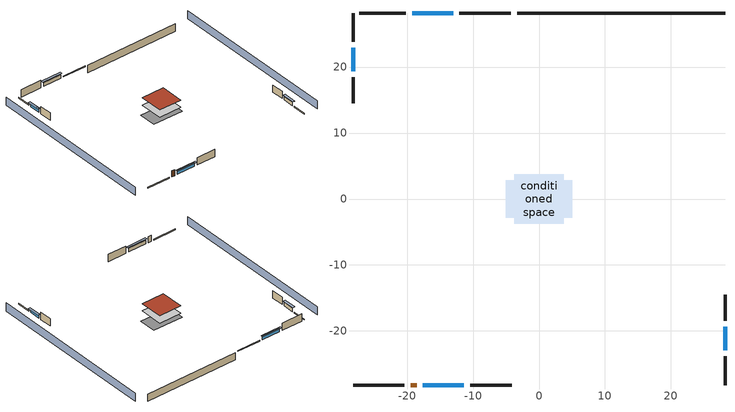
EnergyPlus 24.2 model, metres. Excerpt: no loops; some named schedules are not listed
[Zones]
conditioned space
 floor adiabatic (AdiabaticFloorConstruction): -3.78,-3.78 -3.78,3.78 3.78,3.78 3.78,-3.78 z0.3
 floor foundation (Slab1 construction): -5.06,-2.82 -5.06,2.82 5.06,2.82 5.06,-2.82 z-2.13
 wall outside (RimJoist1 construction): -4.26,28.18 -12.07,28.18 z0.3:0.61
 wall outside (RimJoist2 construction): 28.18,-28.18 28.18,-23.85 z0.3:0.61
 wall outside (RimJoist3 construction): -28.18,-28.18 -20.38,-28.18 z0.3:0.61
 wall outside (RimJoist4 construction): -28.18,28.18 -28.18,23.85 z0.3:0.61
 wall outside (AdiabaticWallConstruction 1): -19.45,-28.18 -18.54,-28.18 z0.3:2.34
 wall outside (AdiabaticWallConstruction): -12.99,28.18 -19.23,28.18 / -17.61,-28.18 -11.37,-28.18 z0.3:1.49; 28.18,-22.93 28.18,-19.37 / -28.18,22.93 -28.18,19.37 z0.3:1.46
 wall outside (Wall1 construction): -20.16,28.18 -27.25,28.18 z0.3:2.74
 wall outside (Wall2 construction): 28.18,-18.44 28.18,-14.5 z0.3:2.74
 wall outside (Wall3 construction): -10.44,-28.18 -4.11,-28.18 z0.3:2.74
 wall outside (Wall4 construction): -28.18,18.44 -28.18,14.5 z0.3:2.74
 wall foundation (FoundationWall1 construction): 28.18,28.18 -3.33,28.18 z-2.13:0.3
 window (WindowConstruction): -12.99,28.18 -19.23,28.18 z0.3:1.49
 window (WindowConstruction 1): 28.18,-22.93 28.18,-19.37 z0.3:1.46
 window (WindowConstruction 2): -17.61,-28.18 -11.37,-28.18 z0.3:1.49
 window (WindowConstruction 3): -28.18,22.93 -28.18,19.37 z0.3:1.46
 door (Door): -19.45,-28.18 -18.54,-28.18 z0.3:2.34
 ceiling adiabatic (AdiabaticFloorConstruction): 3.78,-3.78 3.78,3.78 -3.78,3.78 -3.78,-3.78 z0.3
 roof outside (Roof1 construction): -3.78,3.78 -3.78,-3.78 3.78,-3.78 3.78,3.78 z2.74
shading: -32.76,28.18 -32.76,-28.18 / 32.76,-28.18 32.76,28.18 z0:2.74; -19.54,28.18 -12.69,28.18 -12.69,28.79 -19.54,28.79 z1.8; 28.18,-19.07 28.18,-23.23 28.79,-23.23 28.79,-19.07 z1.77; -11.07,-28.18 -17.91,-28.18 -17.91,-28.79 -11.07,-28.79 z1.8; -28.18,19.07 -28.18,23.23 -28.79,23.23 -28.79,19.07 z1.77
[Building]
Building 1: Terrain=Suburbs
[Site:Location]
Portland Intl Arpt_OR: Latitude {deg}=45.59; Longitude {deg}=-122.6; Time Zone {hr}=-8; Elevation {m}=33; Keep Site Location Information=Yes
[Site:GroundTemperature:Shallow]
10.2558, 8.96328, 8.85977, 9.47314, 11.9355, 14.3863, 16.5111, 17.8571, 17.9714, 16.8767, 14.8061, 12.4304
[Site:WaterMainsTemperature]
Calculation Method=Schedule; Temperature Schedule=mains temperature schedule
[Material] Roughness=Rough; Thermal Absorptance=0.9
Name | Thickness {m} | Conductivity {W/m-K} | Density {kg/m3} | Specific Heat {J/kg-K} | Solar Absorptance | Visible Absorptance
asphalt or fiberglass shingles | 0.00635 | 0.162714 | 1121.4 | 1465.45 | 0.85 | 0.85
concrete 4.0 in. | 0.1016 | 1.803125 | 2242.8 | 837.4 | 0.7 | 0.7
concrete 8.0 in. | 0.2032 | 1.803125 | 2242.8 | 837.4 | 0.7 | 0.7
door material | 0.04445 | 0.0612267 | 512.64 | 1214.23 | 0.7 | 0.7
floor covering | 0.0127 | 0.0450781 | 54.468 | 1339.84 | 0.9 | 0.9
floor covering 1 | 0.0127 | 0.0433444 | 54.468 | 1339.84 | 0.6 | 0.6
floor rigid ins; wall rigid ins | 0.512978 | 0.029427 | 32.04 | 1214.23 | 0.7 | 0.7
floor stud and cavity | 0.1397 | 1.75129 | 37.0049 | 1207.88 | 0.7 | 0.7
furniture material conditioned space 1 | 0.1524 | 0.115458 | 640.8 | 1214.23 | 0.6 | 0.6
gypsum board | 0.0127 | 0.160291 | 801 | 837.4 | 0.6 | 0.6
gypsum board 1 | 0.0127 | 0.160291 | 801 | 837.4 | 0.7 | 0.7
osb sheathing 0.5 in. | 0.0127 | 0.115458 | 512.64 | 1214.23 | 0.7 | 0.7
osb sheathing 0.75 in. | 0.01905 | 0.115458 | 512.64 | 1214.23 | 0.7 | 0.7
rim joist stud and cavity | 0.0508 | 0.178688 | 50.32683 | 1063.81 | 0.6 | 0.6
roof stud and cavity | 0.2032 | 0.151258 | 78.34581 | 1123.46 | 0.7 | 0.7
wall stud and cavity | 0.1397 | 0.550994 | 139.0536 | 1170.24 | 0.7 | 0.7
wall stud and cavity 1 | 0.0889 | 0.380278 | 52.3479 | 1209.89 | 0.7 | 0.7
wall stud and cavity 2 | 0.0889 | 0.391764 | 83.0341 | 1211.67 | 0.7 | 0.7
wood siding | 0.0254 | 0.102417 | 544.68 | 1172.36 | 0.85 | 0.85
wood siding 1; wood siding 2 | 0.0254 | 0.102417 | 544.68 | 1172.36 | 0.7 | 0.7
[WindowMaterial:SimpleGlazingSystem]
WindowMaterial: U-Factor {W/m2-K}=2.15764; Solar Heat Gain Coefficient=0.44
[Construction]
AdiabaticFloorConstruction: floor stud and cavity, floor rigid ins, osb sheathing 0.75 in., floor covering 1
AdiabaticWallConstruction: wood siding 1, wall rigid ins, wall stud and cavity 1, gypsum board
AdiabaticWallConstruction 1: wood siding 2, wall rigid ins, wall stud and cavity 1, gypsum board
Door: door material
FoundationWall1 construction: concrete 8.0 in., gypsum board 1
furniture construction conditioned space 1: furniture material conditioned space 1
PartitionWallConstruction: gypsum board, wall stud and cavity 2, gypsum board
RimJoist1 construction; RimJoist2 construction; RimJoist3 construction; RimJoist4 construction: wood siding, rim joist stud and cavity
Roof1 construction: asphalt or fiberglass shingles, osb sheathing 0.75 in., roof stud and cavity, gypsum board
Slab1 construction: concrete 4.0 in., floor covering
Wall1 construction; Wall2 construction; Wall3 construction; Wall4 construction: wood siding, osb sheathing 0.5 in., wall stud and cavity, gypsum board
WindowConstruction; WindowConstruction 1; WindowConstruction 2; WindowConstruction 3: WindowMaterial
[Zone]
conditioned space: Multiplier=1; Volume {m3}=278.185; Part of Total Floor Area=Yes
[Space]
conditioned space 1: Zone=conditioned space; Volume {m3}=278.185
[SurfaceProperty:ExposedFoundationPerimeter]
Slab1: Exposed Perimeter Calculation Method=TotalExposedPerimeter; Total Exposed Perimeter {m}=31.51632
[SurfaceProperty:IncidentSolarMultiplier] Incident Solar Multiplier=1; Incident Solar Multiplier Schedule=trans schedule winter=0.85 summer=0.7
Window1; Window2; Window3; Window4
[InternalMass] Zone or ZoneList=conditioned space; Space or SpaceList=conditioned space 1
Name | Construction | Surface Area {m2}
furniture mass conditioned space 1 | furniture construction conditioned space 1 | 45.63397
partition wall mass | PartitionWallConstruction | 114.085
[Lights]
interior lighting: Zone or ZoneList or Space or SpaceList=conditioned space 1; Schedule=lighting_interior; Design Level Calculation Method=LightingLevel; Lighting Level {W}=251.825; Return Air Fraction=0; Fraction Radiant=0.6; Fraction Visible=0.2; Fraction Replaceable=1
[People]
occupants: Zone or ZoneList or Space or SpaceList=conditioned space 1; Number of People Schedule=occupants; Number of People Calculation Method=People; Number of People=4; Fraction Radiant=0.314171; Sensible Heat Fraction=0.56303; Activity Level Schedule=occupants activity schedule; Carbon Dioxide Generation Rate {m3/s-W}=0; Enable ASHRAE 55 Comfort Warnings=No; Mean Radiant Temperature Calculation Type=EnclosureAveraged
[ElectricEquipment] Zone or ZoneList or Space or SpaceList=conditioned space 1; Design Level Calculation Method=EquipmentLevel
Name | Schedule | Design Level {W} | Fraction Latent | Fraction Radiant | Fraction Lost
ceiling fan | ceiling_fan | 17.7858 | 0 | 0.558 | 0
clothes dryer | clothes_dryer | 3469.08 | 0.015 | 0.081 | 0.85
clothes washer | clothes_washer | 603.716 | 0.03 | 0.162 | 0.7
cooking range | cooking_range | 88.2035 | 0.16 | 0.384 | 0.2
dishwasher | dishwasher | 750.757 | 0.3 | 0.18 | 0.4
fridge | fridge schedule | 51.9007 | 0 | 0.6 | 0
fridge 1 | fridge schedule 1 | 73.0959 | 0 | 0.6 | 0
mech vent bath fan 0 | mech vent bath fan 0 schedule | 30 | 0 | 0 | 1
mech vent house fan | mech vent house fan schedule | 0 | 0 | 0 | 1
mech vent house fan cfis | mech vent house fan cfis schedule | 0 | 0 | 0 | 0
mech vent range fan 0 | mech vent range fan 0 schedule | 30 | 0 | 0 | 1
misc permanent spa pump | misc permanent spa pump schedule | 471.873 | 0 | 0 | 1
misc plug loads | plug_loads_other | 757.517 | 0.021 | 0.558 | 0.049
misc tv | plug_loads_tv | 995.288 | 0 | 0.6 | 0
whole house fan | Always On Discrete | 0 | 0 | 0 | 1
[OtherEquipment] Zone or ZoneList or Space or SpaceList=conditioned space 1; Design Level Calculation Method=EquipmentLevel
Name | Fuel Type | Schedule | Design Level {W} | Fraction Latent | Fraction Radiant | Fraction Lost
clothes dryer 1 | Electricity | clothes_dryer | 0 | 0.015 | 0.081 | 0.85
cooking range 1 | NaturalGas | cooking_range | 2584.99 | 0.16 | 0.384 | 0.2
general water use latent | None | general water use schedule | 81.0615 | 1 | 0 | 0
general water use sensible | None | general water use schedule | -79.8895 | 0 | 0.6 | 0
mech vent house fan latent load; water heater lat | None | Always On Discrete | 0 | 1 | 0 | 0
mech vent house fan sensible load; water heater sens | None | Always On Discrete | 0 | 0 | 0 | 0
misc permanent spa heater | NaturalGas | misc permanent spa heater schedule | 1024.57 | 0 | 0 | 1
water heater energy adjustment1 | Electricity | Always On Discrete | 0.01 | 0 | 0 | 1
[ZoneInfiltration:DesignFlowRate] Zone or ZoneList or Space or SpaceList=conditioned space 1; Schedule=Always On Discrete; Design Flow Rate Calculation Method=Flow/Zone; Design Flow Rate {m3/s}=0
infil flow; natural vent flow; whole house fan flow
[AvailabilityManager:Scheduled]
furnace airloop Availability Manager: Schedule=Always On Discrete
[WaterUse:Equipment]
dishwasher: Peak Flow Rate {m3/s}=5.15644e-06; Flow Rate Fraction Schedule=hot_water_dishwasher
[Foundation:Kiva]
Foundation Kiva 1: Initial Indoor Air Temperature {C}=22.2222; Wall Height Above Grade {m}=0.3048; Wall Depth Below Slab {m}=0.2032
[Foundation:Kiva:Settings]
Soil Conductivity {W/m-K}=1.3848; Soil Density {kg/m3}=1842.3; Soil Specific Heat {J/kg-K}=418.7; Ground Solar Absorptivity=0.9; Ground Thermal Absorptivity=0.9; Ground Surface Roughness {m}=0.03; Far-Field Width {m}=40; Deep-Ground Boundary Condition=ZeroFlux; Deep-Ground Depth {m}=40; Minimum Cell Dimension {m}=0.2; Maximum Cell Growth Coefficient=3; Simulation Timestep=Timestep
[Exterior:Lights]
exterior lighting: Schedule=exterior lighting schedule; Design Level {W}=9.28603
[EnergyManagementSystem:GlobalVariable]
furnace_airloop_Fan_RTF
infil_program_Qfan
infil_program_Qinf
natural_vent_program_Qnv
natural_vent_program_Qwhf
[EnergyManagementSystem:Sensor]
Name | Output:Variable or Output:Meter Index Key | Output:Variable or Output:Meter
airflow_gain | infil flow | Infiltration Sensible Heat Gain Energy
airflow_gain_1 | natural vent flow | Infiltration Sensible Heat Gain Energy
airflow_gain_2 | whole house fan flow | Infiltration Sensible Heat Gain Energy
airflow_loss | infil flow | Infiltration Sensible Heat Loss Energy
airflow_loss_1 | natural vent flow | Infiltration Sensible Heat Loss Energy
airflow_loss_2 | whole house fan flow | Infiltration Sensible Heat Loss Energy
clg_load_cond |  | Cooling:EnergyTransfer:Zone:CONDITIONED SPACE
clg_sp_s; clg_sp_s_1 | cooling setpoint | Schedule Value
clothes_dryer_exhaust_0_sch_s | clothes_dryer | Schedule Value
cool_season | cooling season schedule | Schedule Value
htg_load_cond |  | Heating:EnergyTransfer:Zone:CONDITIONED SPACE
htg_sp_s; htg_sp_s_1 | heating setpoint | Schedule Value
ig_ee_conv | ceiling fan | Electric Equipment Convective Heating Energy
ig_ee_conv_1 | clothes dryer | Electric Equipment Convective Heating Energy
ig_ee_conv_10 | whole house fan | Electric Equipment Convective Heating Energy
ig_ee_conv_3 | cooking range | Electric Equipment Convective Heating Energy
ig_ee_conv_4 | dishwasher | Electric Equipment Convective Heating Energy
ig_ee_conv_5 | fridge | Electric Equipment Convective Heating Energy
ig_ee_conv_6 | fridge 1 | Electric Equipment Convective Heating Energy
ig_ee_conv_7 | misc permanent spa pump | Electric Equipment Convective Heating Energy
ig_ee_conv_8 | misc plug loads | Electric Equipment Convective Heating Energy
ig_ee_conv_9 | misc tv | Electric Equipment Convective Heating Energy
ig_ee_rad | ceiling fan | Electric Equipment Radiant Heating Energy
ig_ee_rad_1 | clothes dryer | Electric Equipment Radiant Heating Energy
ig_ee_rad_10 | whole house fan | Electric Equipment Radiant Heating Energy
ig_ee_rad_3 | cooking range | Electric Equipment Radiant Heating Energy
ig_ee_rad_4 | dishwasher | Electric Equipment Radiant Heating Energy
ig_ee_rad_5 | fridge | Electric Equipment Radiant Heating Energy
ig_ee_rad_6 | fridge 1 | Electric Equipment Radiant Heating Energy
ig_ee_rad_7 | misc permanent spa pump | Electric Equipment Radiant Heating Energy
ig_ee_rad_8 | misc plug loads | Electric Equipment Radiant Heating Energy
ig_ee_rad_9 | misc tv | Electric Equipment Radiant Heating Energy
ig_lgt_conv | interior lighting | Lights Convective Heating Energy
ig_lgt_rad | interior lighting | Lights Radiant Heating Energy
ig_lgt_vis | interior lighting | Lights Visible Radiation Heating Energy
ig_oe_conv | clothes dryer 1 | Other Equipment Convective Heating Energy
ig_oe_conv_1 | cooking range 1 | Other Equipment Convective Heating Energy
ig_oe_conv_2 | general water use latent | Other Equipment Convective Heating Energy
ig_oe_conv_3 | general water use sensible | Other Equipment Convective Heating Energy
ig_oe_conv_4 | misc permanent spa heater | Other Equipment Convective Heating Energy
ig_oe_conv_5 | water heater energy adjustment1 | Other Equipment Convective Heating Energy
ig_oe_conv_6 | water heater lat | Other Equipment Convective Heating Energy
ig_oe_conv_7 | water heater sens | Other Equipment Convective Heating Energy
ig_oe_rad | clothes dryer 1 | Other Equipment Radiant Heating Energy
ig_oe_rad_1 | cooking range 1 | Other Equipment Radiant Heating Energy
ig_oe_rad_2 | general water use latent | Other Equipment Radiant Heating Energy
ig_oe_rad_3 | general water use sensible | Other Equipment Radiant Heating Energy
ig_oe_rad_4 | misc permanent spa heater | Other Equipment Radiant Heating Energy
ig_oe_rad_5 | water heater energy adjustment1 | Other Equipment Radiant Heating Energy
ig_oe_rad_6 | water heater lat | Other Equipment Radiant Heating Energy
ig_oe_rad_7 | water heater sens | Other Equipment Radiant Heating Energy
ig_ppl_conv | occupants | People Convective Heating Energy
ig_ppl_rad | occupants | People Radiant Heating Energy
im_conv | furniture mass conditioned space 1 | Surface Inside Face Convection Heat Gain Energy
im_conv_1 | partition wall mass | Surface Inside Face Convection Heat Gain Energy
im_ig | furniture mass conditioned space 1 | Surface Inside Face Internal Gains Radiation Heat Gain Energy
im_ig_1 | partition wall mass | Surface Inside Face Internal Gains Radiation Heat Gain Energy
im_lgt | furniture mass conditioned space 1 | Surface Inside Face Lights Radiation Heat Gain Energy
im_lgt_1 | partition wall mass | Surface Inside Face Lights Radiation Heat Gain Energy
im_sol | furniture mass conditioned space 1 | Surface Inside Face Solar Radiation Heat Gain Energy
im_sol_1 | partition wall mass | Surface Inside Face Solar Radiation Heat Gain Energy
im_surf | furniture mass conditioned space 1 | Surface Inside Face Net Surface Thermal Radiation Heat Gain Energy
im_surf_1 | partition wall mass | Surface Inside Face Net Surface Thermal Radiation Heat Gain Energy
mech_vent_bath_fan_0_sch_s | mech vent bath fan 0 schedule | Schedule Value
mech_vent_range_fan_0_sch_s | mech vent range fan 0 schedule | Schedule Value
mv_conv | mech vent bath fan 0 | Electric Equipment Convective Heating Energy
mv_conv_1 | mech vent house fan | Electric Equipment Convective Heating Energy
mv_conv_2 | mech vent house fan cfis | Electric Equipment Convective Heating Energy
mv_conv_3 | mech vent range fan 0 | Electric Equipment Convective Heating Energy
mv_conv_4 | mech vent house fan latent load | Other Equipment Convective Heating Energy
mv_conv_5 | mech vent house fan sensible load | Other Equipment Convective Heating Energy
mv_rad | mech vent bath fan 0 | Electric Equipment Radiant Heating Energy
mv_rad_1 | mech vent house fan | Electric Equipment Radiant Heating Energy
mv_rad_2 | mech vent house fan cfis | Electric Equipment Radiant Heating Energy
mv_rad_3 | mech vent range fan 0 | Electric Equipment Radiant Heating Energy
mv_rad_4 | mech vent house fan latent load | Other Equipment Radiant Heating Energy
mv_rad_5 | mech vent house fan sensible load | Other Equipment Radiant Heating Energy
natural_vent_s | natural vent schedule | Schedule Value
out_pb_s |  | Site Outdoor Air Barometric Pressure
out_wt_s |  | Site Outdoor Air Humidity Ratio
site_vw_s |  | Site Wind Speed
ss_back_out | Window1 | Surface Window Shortwave from Zone Back Out Window Heat Transfer Rate
ss_back_out_1 | Window2 | Surface Window Shortwave from Zone Back Out Window Heat Transfer Rate
ss_back_out_2 | Window3 | Surface Window Shortwave from Zone Back Out Window Heat Transfer Rate
ss_back_out_3 | Window4 | Surface Window Shortwave from Zone Back Out Window Heat Transfer Rate
ss_conv | Door1 | Surface Inside Face Convection Heat Gain Energy
ss_conv_1 | Window1 | Surface Inside Face Convection Heat Gain Energy
ss_conv_2 | Window2 | Surface Inside Face Convection Heat Gain Energy
ss_conv_3 | Window3 | Surface Inside Face Convection Heat Gain Energy
ss_conv_4 | Window4 | Surface Inside Face Convection Heat Gain Energy
ss_ig | Door1 | Surface Inside Face Internal Gains Radiation Heat Gain Energy
ss_ig_1 | Window1 | Surface Inside Face Internal Gains Radiation Heat Gain Energy
ss_ig_2 | Window2 | Surface Inside Face Internal Gains Radiation Heat Gain Energy
ss_ig_3 | Window3 | Surface Inside Face Internal Gains Radiation Heat Gain Energy
ss_ig_4 | Window4 | Surface Inside Face Internal Gains Radiation Heat Gain Energy
ss_lgt | Door1 | Surface Inside Face Lights Radiation Heat Gain Energy
ss_sol | Door1 | Surface Inside Face Solar Radiation Heat Gain Energy
ss_surf | Door1 | Surface Inside Face Net Surface Thermal Radiation Heat Gain Energy
ss_surf_1 | Window1 | Surface Inside Face Net Surface Thermal Radiation Heat Gain Energy
ss_surf_2 | Window2 | Surface Inside Face Net Surface Thermal Radiation Heat Gain Energy
ss_surf_3 | Window3 | Surface Inside Face Net Surface Thermal Radiation Heat Gain Energy
ss_surf_4 | Window4 | Surface Inside Face Net Surface Thermal Radiation Heat Gain Energy
ss_trans_in | Window1 | Surface Window Transmitted Solar Radiation Rate
ss_trans_in_1 | Window2 | Surface Window Transmitted Solar Radiation Rate
ss_trans_in_2 | Window3 | Surface Window Transmitted Solar Radiation Rate
ss_trans_in_3 | Window4 | Surface Window Transmitted Solar Radiation Rate
ss_trans_out | Window1 | Surface Inside Face Initial Transmitted Diffuse Transmitted Out Window Solar Radiation Rate
ss_trans_out_1 | Window2 | Surface Inside Face Initial Transmitted Diffuse Transmitted Out Window Solar Radiation Rate
ss_trans_out_2 | Window3 | Surface Inside Face Initial Transmitted Diffuse Transmitted Out Window Solar Radiation Rate
ss_trans_out_3 | Window4 | Surface Inside Face Initial Transmitted Diffuse Transmitted Out Window Solar Radiation Rate
s_conv | FoundationWall1 | Surface Inside Face Convection Heat Gain Energy
s_conv_1 | inferred conditioned ceiling | Surface Inside Face Convection Heat Gain Energy
s_conv_10 | Wall2 | Surface Inside Face Convection Heat Gain Energy
s_conv_11 | Wall3 | Surface Inside Face Convection Heat Gain Energy
s_conv_12 | Wall4 | Surface Inside Face Convection Heat Gain Energy
s_conv_2 | inferred conditioned floor | Surface Inside Face Convection Heat Gain Energy
s_conv_3 | RimJoist1 | Surface Inside Face Convection Heat Gain Energy
s_conv_4 | RimJoist2 | Surface Inside Face Convection Heat Gain Energy
s_conv_5 | RimJoist3 | Surface Inside Face Convection Heat Gain Energy
s_conv_6 | RimJoist4 | Surface Inside Face Convection Heat Gain Energy
s_conv_7 | Roof1 | Surface Inside Face Convection Heat Gain Energy
s_conv_8 | Slab1 | Surface Inside Face Convection Heat Gain Energy
s_conv_9 | Wall1 | Surface Inside Face Convection Heat Gain Energy
s_ig | FoundationWall1 | Surface Inside Face Internal Gains Radiation Heat Gain Energy
s_ig_1 | inferred conditioned ceiling | Surface Inside Face Internal Gains Radiation Heat Gain Energy
s_ig_10 | Wall2 | Surface Inside Face Internal Gains Radiation Heat Gain Energy
s_ig_11 | Wall3 | Surface Inside Face Internal Gains Radiation Heat Gain Energy
s_ig_12 | Wall4 | Surface Inside Face Internal Gains Radiation Heat Gain Energy
s_ig_2 | inferred conditioned floor | Surface Inside Face Internal Gains Radiation Heat Gain Energy
s_ig_3 | RimJoist1 | Surface Inside Face Internal Gains Radiation Heat Gain Energy
s_ig_4 | RimJoist2 | Surface Inside Face Internal Gains Radiation Heat Gain Energy
s_ig_5 | RimJoist3 | Surface Inside Face Internal Gains Radiation Heat Gain Energy
s_ig_6 | RimJoist4 | Surface Inside Face Internal Gains Radiation Heat Gain Energy
s_ig_7 | Roof1 | Surface Inside Face Internal Gains Radiation Heat Gain Energy
s_ig_8 | Slab1 | Surface Inside Face Internal Gains Radiation Heat Gain Energy
s_ig_9 | Wall1 | Surface Inside Face Internal Gains Radiation Heat Gain Energy
s_lgt | FoundationWall1 | Surface Inside Face Lights Radiation Heat Gain Energy
s_lgt_1 | inferred conditioned ceiling | Surface Inside Face Lights Radiation Heat Gain Energy
s_lgt_10 | Wall2 | Surface Inside Face Lights Radiation Heat Gain Energy
s_lgt_11 | Wall3 | Surface Inside Face Lights Radiation Heat Gain Energy
s_lgt_12 | Wall4 | Surface Inside Face Lights Radiation Heat Gain Energy
s_lgt_2 | inferred conditioned floor | Surface Inside Face Lights Radiation Heat Gain Energy
s_lgt_3 | RimJoist1 | Surface Inside Face Lights Radiation Heat Gain Energy
s_lgt_4 | RimJoist2 | Surface Inside Face Lights Radiation Heat Gain Energy
s_lgt_5 | RimJoist3 | Surface Inside Face Lights Radiation Heat Gain Energy
s_lgt_6 | RimJoist4 | Surface Inside Face Lights Radiation Heat Gain Energy
s_lgt_7 | Roof1 | Surface Inside Face Lights Radiation Heat Gain Energy
s_lgt_8 | Slab1 | Surface Inside Face Lights Radiation Heat Gain Energy
s_lgt_9 | Wall1 | Surface Inside Face Lights Radiation Heat Gain Energy
s_sol | FoundationWall1 | Surface Inside Face Solar Radiation Heat Gain Energy
s_sol_1 | inferred conditioned ceiling | Surface Inside Face Solar Radiation Heat Gain Energy
s_sol_10 | Wall2 | Surface Inside Face Solar Radiation Heat Gain Energy
s_sol_11 | Wall3 | Surface Inside Face Solar Radiation Heat Gain Energy
s_sol_12 | Wall4 | Surface Inside Face Solar Radiation Heat Gain Energy
s_sol_2 | inferred conditioned floor | Surface Inside Face Solar Radiation Heat Gain Energy
s_sol_3 | RimJoist1 | Surface Inside Face Solar Radiation Heat Gain Energy
s_sol_4 | RimJoist2 | Surface Inside Face Solar Radiation Heat Gain Energy
s_sol_5 | RimJoist3 | Surface Inside Face Solar Radiation Heat Gain Energy
s_sol_6 | RimJoist4 | Surface Inside Face Solar Radiation Heat Gain Energy
s_sol_7 | Roof1 | Surface Inside Face Solar Radiation Heat Gain Energy
s_sol_8 | Slab1 | Surface Inside Face Solar Radiation Heat Gain Energy
s_sol_9 | Wall1 | Surface Inside Face Solar Radiation Heat Gain Energy
s_surf | FoundationWall1 | Surface Inside Face Net Surface Thermal Radiation Heat Gain Energy
s_surf_1 | inferred conditioned ceiling | Surface Inside Face Net Surface Thermal Radiation Heat Gain Energy
s_surf_10 | Wall2 | Surface Inside Face Net Surface Thermal Radiation Heat Gain Energy
s_surf_11 | Wall3 | Surface Inside Face Net Surface Thermal Radiation Heat Gain Energy
s_surf_12 | Wall4 | Surface Inside Face Net Surface Thermal Radiation Heat Gain Energy
s_surf_2 | inferred conditioned floor | Surface Inside Face Net Surface Thermal Radiation Heat Gain Energy
s_surf_3 | RimJoist1 | Surface Inside Face Net Surface Thermal Radiation Heat Gain Energy
s_surf_4 | RimJoist2 | Surface Inside Face Net Surface Thermal Radiation Heat Gain Energy
s_surf_5 | RimJoist3 | Surface Inside Face Net Surface Thermal Radiation Heat Gain Energy
s_surf_6 | RimJoist4 | Surface Inside Face Net Surface Thermal Radiation Heat Gain Energy
s_surf_7 | Roof1 | Surface Inside Face Net Surface Thermal Radiation Heat Gain Energy
s_surf_8 | Slab1 | Surface Inside Face Net Surface Thermal Radiation Heat Gain Energy
s_surf_9 | Wall1 | Surface Inside Face Net Surface Thermal Radiation Heat Gain Energy
water_heater_T_set | water heater setpoint | Schedule Value
[EnergyManagementSystem:Actuator]
Name | Actuated Component Unique | Actuated Component Type | Actuated Component Control Type
fridge_schedule_1_act | fridge schedule 1 | Schedule:Constant | Schedule Value
fridge_schedule_act | fridge schedule | Schedule:Constant | Schedule Value
infil_flow_act | infil flow | Zone Infiltration | Air Exchange Flow Rate
mech_vent_house_fan_cfis_act | mech vent house fan cfis | ElectricEquipment | Electricity Rate
mech_vent_house_fan_latent_load_act | mech vent house fan latent load | OtherEquipment | Power Level
mech_vent_house_fan_sensible_load_act | mech vent house fan sensible load | OtherEquipment | Power Level
natural_vent_flow_act | natural vent flow | Zone Infiltration | Air Exchange Flow Rate
water_heater_HPWHSchedOverride | water heater setpoint | Schedule:Constant | Schedule Value
water_heater_hpwh_ec_adj_act | water heater energy adjustment1 | OtherEquipment | Power Level
water_heater_lat_act | water heater lat | OtherEquipment | Power Level
water_heater_LESchedOverride | water heater BottomElementSetpoint | Schedule:Constant | Schedule Value
water_heater_sens_act | water heater sens | OtherEquipment | Power Level
water_heater_UESchedOverride | water heater TopElementSetpoint | Schedule:Constant | Schedule Value
whole_house_fan_act | whole house fan | ElectricEquipment | Electricity Rate
whole_house_fan_flow_act | whole house fan flow | Zone Infiltration | Air Exchange Flow Rate
